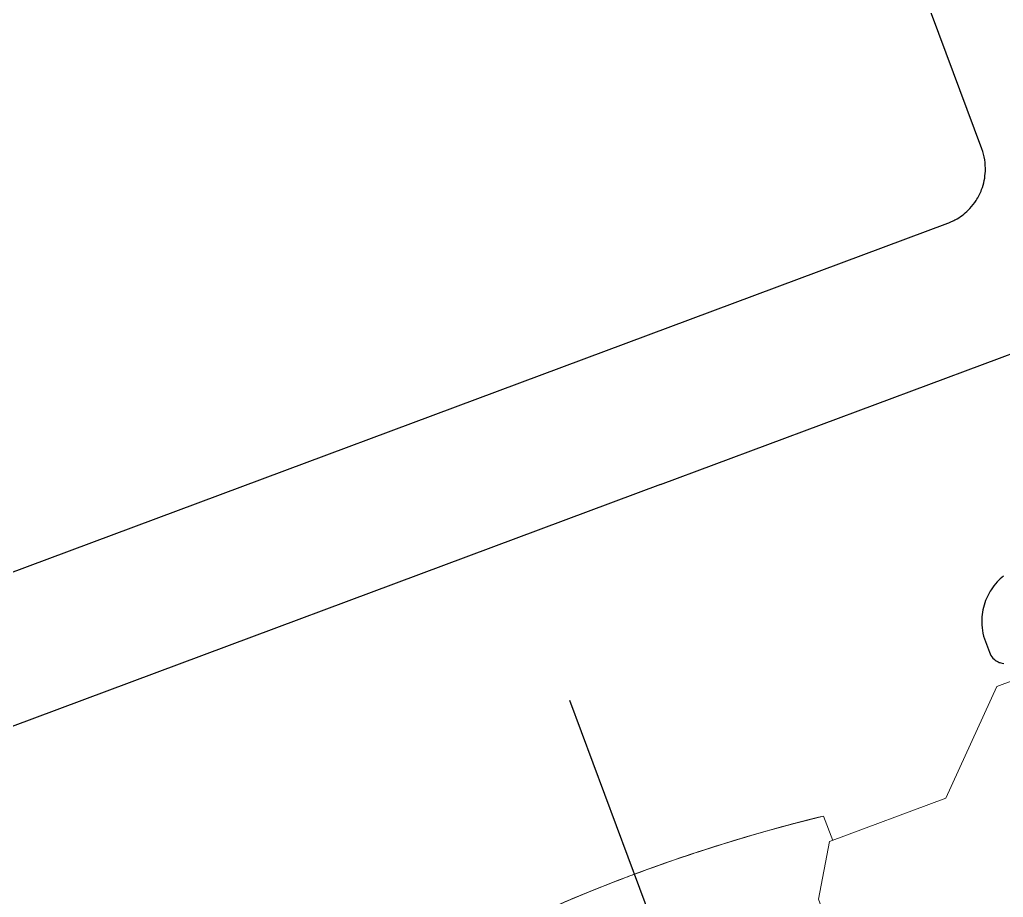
# Model space of a CAD drawing. Extents: x 12199666 to 24617114, y 1197707 to 2548648.
# Drawn here: x 12324363.75 to 12324380.76, y 1284773.63 to 1284788.8 of the extents above; entities that cross this region are included whole.
import ezdxf

# ---------------------------------------------------------------- set-up
doc = ezdxf.new("R2010")
doc.units = 0
doc.header["$LTSCALE"] = 10
doc.header["$MEASUREMENT"] = 0
doc.linetypes.add('TX-PLAN-T1-F11$0$CENTER-PISA', pattern=[11, 6, -2, 1, -2])
doc.layers.add('TX-PLAN-T1-F11$0$_EDO-ALUMINIUM-SECTION', color=90, linetype='Continuous', lineweight=30)
for name, color, linetype in [('TX-PLAN-T1-F11$0$AXIS', 3, 'Continuous'), ('TX-PLAN-T1-F11$0$F-Alum', 4, 'Continuous'), ('TX-PLAN-T1-F11$0$F_MISC', 8, 'Continuous')]:
    doc.layers.add(name, color=color, linetype=linetype)

# ---------------------------------------------------------------- blocks, each defined once
blk = doc.blocks.new('TX-PLAN-T1-F11$0$A$C1AF07CCD-flat-1')
at = {"color": 34, "lineweight": 0, "flags": 128}
for points in [[(-7.199999878008384, 2.650000103058119), (-7.200000001335866, 2.149999995010148, -0.09869644232991795), (-7.222929456664133, 2.034969915890542, -0.08249638670600026), (-7.275003331196785, 1.951564866925764, -0.05218479353110298), (-7.320962825615425, 1.909280896135897, -0.04398833921330538), (-7.365833833944635, 1.881672906514723, -0.03657129134671248), (-7.406360655390017, 1.864988325447484, -0.03475398242086657), (-7.446741158506484, 1.85476540021773, -0.02181846096293561), (-7.472673279429728, 1.851247229744331, -0.02280645270893008), (-7.499998337960278, 1.850000064827327), (-7.49999983348971, 1.850000064841879), (-9.850000032383832, 1.850000063284824), (-9.85000003055029, -0.8500000067651854), (-7.000000215368345, -0.8500000048370566), (-5.499999970539648, 0.6500000092200935), (-3.355319844951737, 0.650000010668009), (-2.829871141402691, 1.516025464457925)], [(3.411880228173686, 0.6500000152591383), (3.411880215200654, 0.2000000022089807, -0.006472154524231386), (2.660001406380616, 0.1214003970380872, -0.02280645290894238), (0.0001503266248619184, 2.692104317247868e-10, -1.306826756489443e-06), (0, -1.164153218269348e-10, -0.02280266678823537), (-2.659411527965858, 0.1213464136744733, -0.006477225839567388), (-3.411880228755763, 0.1999999601321178), (-3.411880229054077, 0.6500000106316293)]]:
    blk.add_lwpolyline(points, format="xyb", dxfattribs=at)
at = {"layer": 'TX-PLAN-T1-F11$0$AXIS', "linetype": 'TX-PLAN-T1-F11$0$CENTER-PISA'}
blk.add_lwpolyline([(-9.691575542092323e-09, 14.29999996424885), (2.168235369026661e-09, -3.202455847058445)], dxfattribs=at)
blk = doc.blocks.new('TX-PLAN-T1-F11$0$A$C1AF07CCD-flat-2')
at = {"color": 34, "lineweight": 0, "flags": 128}
for points in [[(-7.199999878146627, 2.650000103101775), (-7.200000001488661, 2.149999995053804, -0.01610993302645622), (-7.200622546828527, 2.130683127092198, -0.03475398230777431), (-7.206184003749513, 2.089401612713118, -0.02181846079171122), (-7.212582999003644, 2.064026323969301, -0.02280645265396451), (-7.221608504667529, 2.038204734330066, -0.02280395144759576), (-7.232947049691575, 2.013315224496182, -0.02182096248213347), (-7.245876688772114, 1.99055926418805, -0.03475147887319887), (-7.270408997952472, 1.956899054377573, -0.03657129096892783), (-7.300993694880162, 1.925508373984485, -0.04398833952414666), (-7.343333870565402, 1.894156850859872, -0.05218730033460195), (-7.399701460555661, 1.867263044980064, -0.08249638670685143), (-7.496504264599935, 1.85002043114946, -0.002913050195748136), (-7.499999833642505, 1.850000064900087), (-9.850000032573007, 1.85000006332848), (-9.85000003073219, -0.8500000067288056), (-7.000000215506589, -0.850000004778849), (-5.499999970663339, 0.6500000092783011), (-3.355319845024496, 0.6500000107334927), (-2.829871141475451, 1.516025464523409)], [(3.41188022820279, 0.6500000153246219), (3.411880215215206, 0.2000000022817403, -0.02636887817951118), (0.3402672640950186, 0.001982475470867939, -0.002913090214150687), (-3.637978807091713e-11, -3.637978807091713e-11, -0.02928421783834859), (-3.411880228843074, 0.1999999602194293), (-3.411880228843074, 0.1999999602194293), (-3.411880229134113, 0.6500000106971129)]]:
    blk.add_lwpolyline(points, format="xyb", dxfattribs=at)
at = {"layer": 'TX-PLAN-T1-F11$0$AXIS', "linetype": 'TX-PLAN-T1-F11$0$CENTER-PISA'}
blk.add_lwpolyline([(-9.74978320300579e-09, 14.29999996431434), (2.153683453798294e-09, -3.202455846985686)], dxfattribs=at)
blk = doc.blocks.new('TX-PLAN-T1-F11$0$A$C1AF07CCD-flat-3')
at = {"color": 34, "lineweight": 0, "flags": 128}
for points in [[(-7.199999878110248, 2.650000103087223), (-7.200000001452281, 2.149999995039252, -0.0001057350561686417), (-7.200000028293289, 2.149873034912162, -0.09869862799881143), (-7.222979159356328, 2.034850271331379, -0.08249638675708128), (-7.275089048249356, 1.951467718703498, -0.05218479374775833), (-7.321066799093387, 1.909203599876491, -0.04398833912783447), (-7.365949725994142, 1.881614990765229, -0.03657129096121133), (-7.406483749036852, 1.864947913119977, -0.03475398237562827), (-7.446868663253554, 1.854742427531164, -0.02181846122447284), (-7.472802301119373, 1.8512354564009, -0.02269967948542079), (-7.499999833606125, 1.850000064870983), (-9.850000032536627, 1.850000063313928), (-9.850000030717638, -0.8500000067360816), (-7.000000215492037, -0.8500000048152287), (-5.499999970634235, 0.6500000092346454), (-3.355319844995392, 0.650000010682561), (-2.829871141439071, 1.516025464472477)], [(3.411880228231894, 0.6500000152445864), (3.41188021524431, 0.2000000021944288, -0.006580123826882829), (2.647442307170422, 0.1202543636682094, -0.02269971990231152), (-7.275957614183426e-12, -1.236912794411182e-10, -0.0001066811048359734), (-0.0124612783183693, 2.65848939307034e-06, -0.02280395160109929), (-2.671970154493465, 0.1224976157755009, -0.006369256663936237), (-3.41188022881397, 0.1999999601539457), (-3.411880229105009, 0.6500000106461812)]]:
    blk.add_lwpolyline(points, format="xyb", dxfattribs=at)
at = {"layer": 'TX-PLAN-T1-F11$0$AXIS', "linetype": 'TX-PLAN-T1-F11$0$CENTER-PISA'}
blk.add_lwpolyline([(-9.64064383879304e-09, 14.29999996424885), (2.160959411412477e-09, -3.202455847058445)], dxfattribs=at)
blk = doc.blocks.new('TX-PLAN-T1-F11$0$A$C1AF07CCD-flat-4')
at = {"color": 34, "lineweight": 0, "flags": 128}
for points in [[(-7.199999878030212, 2.650000103123602), (-7.200000001343142, 2.149999995090184, -0.04835246972368912), (-7.205584951545461, 2.092382438968343, -0.09869862796710438), (-7.250181493131095, 1.983895457800827, -0.08249638672839273), (-7.317305210832274, 1.912044938500912, -0.05218479358088636), (-7.370530381325807, 1.879375525604701, -0.04398833925523694), (-7.419868558383314, 1.860899791143311, -0.03657129100941776), (-7.46284540220222, 1.852309715664887, -0.03105171564314574), (-7.499999833504262, 1.850000064929191), (-9.850000032412936, 1.85000006336486), (-9.850000030601223, -0.8500000066997018), (-7.000000215404725, -0.850000004771573), (-5.499999970576027, 0.6500000092855771), (-3.355319844966289, 0.6500000107480446), (-2.829871141417243, 1.516025464537961), (-2.829871142843331, 3.649999804336403), (-6.200000002419984, 3.649999995766848, 0.03105091881027758), (-6.323844997830747, 3.642301571366261, 0.03657229244263934), (-6.467105151124997, 3.613667386089219, 0.04398758779031552), (-6.63156305996381, 3.552082767346292, 0.05218554554156143), (-6.808983000300941, 3.44318327059591, 0.0824968901854891), (-7.032729765414842, 3.20367963299941, 0.09869862799441069), (-7.181384003321, 2.842055824701674, 0.04835176411710317), (-7.200000001736043, 2.649999995090184)], [(3.411880228188238, 0.6500000153246219), (3.411880215222482, 0.2000000022817403, -0.02928421784143363), (0, -5.093170329928398e-11), (0, -5.093170329928398e-11, -0.003698237775221152), (-0.4319707178510725, 0.003195099394361023, -0.02181846120080263), (-2.975010321591981, 0.1519360439124284, -0.003762647884214347), (-3.411880228770315, 0.1999999602267053), (-3.411880229075905, 0.6500000107116648)]]:
    blk.add_lwpolyline(points, format="xyb", dxfattribs=at)
at = {"layer": 'TX-PLAN-T1-F11$0$AXIS', "linetype": 'TX-PLAN-T1-F11$0$CENTER-PISA'}
blk.add_lwpolyline([(-9.596988093107939e-09, 14.29999996429979), (2.131855580955744e-09, -3.202455847000238)], dxfattribs=at)
blk = doc.blocks.new('TX-PLAN-T1-F11$0$A$C31F16DB5')
at = {"layer": 'TX-PLAN-T1-F11$0$F-Alum', "elevation": 2.56627158728151e-05, "flags": 128}
for points in [[(-164.8128990143741, 350.6985023089392), (-180.3203954709898, 377.5409603667531), (-180.3203998835961, 377.5409680047187, 0.09869862796264778), (-180.5783999824635, 377.8347465100551, 0.08249638677227206), (-180.8677785426116, 377.9886405089519, 0.0521847935492155), (-181.0709390292614, 378.0340443636987, 0.04398833927926403), (-181.2464853093697, 378.0389046341907, 0.03657129110030529), (-181.3912780977989, 378.0194811717256, 0.03475147930409708), (-181.5248641962389, 377.9816550816495, 0.02182096243293655), (-181.6055870197451, 377.9485635995543, 0.02280332777981536), (-181.6865230353287, 377.9066042892691), (-194.8280171148217, 370.3144652819783), (-190.3258406779933, 362.5214935181748), (-209.1408990273922, 351.6516078298037, 2.329393746120642e-06), (-209.140909845868, 351.6516015796396, 0.02280395152076608), (-209.2176896633318, 351.6024433019511, 0.02182096243707067), (-209.286678524848, 351.5490414535334, 0.03475147929752452), (-209.3861744121386, 351.4522084673836, 0.03657129112830341), (-209.4753256602417, 351.3364748187623, 0.04398833926476584), (-209.5588010881766, 351.18196924731, 0.05218479353368549), (-209.6209465082939, 350.983289504703, 0.08249890379702797), (-209.6321705220471, 350.6557169141479, 0.09869454672285571), (-209.5065429498645, 350.2854802655229), (-198.5012229300773, 331.235993971527, 3.170466470680211e-06)], [(-211.1049479820504, 357.5039449750939, 0.036571291161818), (-211.0157946917898, 357.6196770507986, 0.04398833915937791), (-210.9323165381065, 357.7741811494225, 0.0521873003189664), (-210.870165636923, 357.9728695983822, 0.08249638675879503), (-210.8589378191828, 358.3004321880171, 0.09869610361085687), (-210.9845619445405, 358.6706763933789, 3.170462449942253e-06), (-210.9845676845143, 358.6706863291211), (-211.0846160484216, 358.8438634779041, 0.09869454676199275), (-211.1620114493853, 358.9319947639042, 0.08249890391621363), (-211.2488267074077, 358.9781660886101, 0.05218479356107184), (-211.3097746492567, 358.991788158618, 0.04398833899650099), (-211.3624385114963, 358.9932470292288, 0.03657129122979492)]]:
    blk.add_lwpolyline(points, format="xyb", dxfattribs=at)
for points in [[(-204.9986739479209, 356.9318821944644), (-193.8402446221298, 363.378359654499)], [(-204.9986739479209, 356.9318821944644), (-210.9976236495859, 353.4661529843752)]]:
    blk.add_lwpolyline(points, dxfattribs=at)
at = {"layer": 'TX-PLAN-T1-F11$0$F_MISC', "rotation": 30.01599997489868}
for name, p in [('TX-PLAN-T1-F11$0$A$C1AF07CCD-flat-1', (-205.6750191016326, 363.6436959113225, 2.56627158728151e-05)), ('TX-PLAN-T1-F11$0$A$C1AF07CCD-flat-2', (-205.6750191023311, 363.6436959117882, 2.56627158728151e-05)), ('TX-PLAN-T1-F11$0$A$C1AF07CCD-flat-3', (-205.675019098373, 363.643695912865, 2.56627158728151e-05)), ('TX-PLAN-T1-F11$0$A$C1AF07CCD-flat-4', (-205.6750191000028, 363.643695912574, 2.56627158728151e-05))]:
    blk.add_blockref(name, p, dxfattribs=at)
blk = doc.blocks.new('TX-PLAN-T1-F11$0$TY001')
blk.add_blockref('TX-PLAN-T1-F11$0$A$C31F16DB5', (310.408990527736, -247.8873859157757))
blk = doc.blocks.new('TX-PLAN-T1-F11$0$A$C21521A5F')
at = {"rotation": 90}
blk.add_blockref('TX-PLAN-T1-F11$0$TY001', (388.7170751225203, -2739.780242875218, 0.0004146164392175001), dxfattribs=at)
blk = doc.blocks.new('TX-PLAN-T1-F11$0$标准层幕墙0118')
at = {"color": 3, "rotation": 90}
blk.add_blockref('TX-PLAN-T1-F11$0$A$C21521A5F', (22760.21984725795, 37461.28223098579, -0.0004146164392191675), dxfattribs=at)
blk = doc.blocks.new('TX-PLAN-T1-F11')
at = {"layer": 'TX-PLAN-T1-F11$0$_EDO-ALUMINIUM-SECTION', "rotation": 350.4236156863823}
blk.add_blockref('TX-PLAN-T1-F11$0$标准层幕墙0118', (12293055.45042718, 1251790.443008234), dxfattribs=at)

msp = doc.modelspace()

# ---------------------------------------------------------------- block references
msp.add_blockref('TX-PLAN-T1-F11', (0, 0))

doc.saveas('drawing.dxf')
